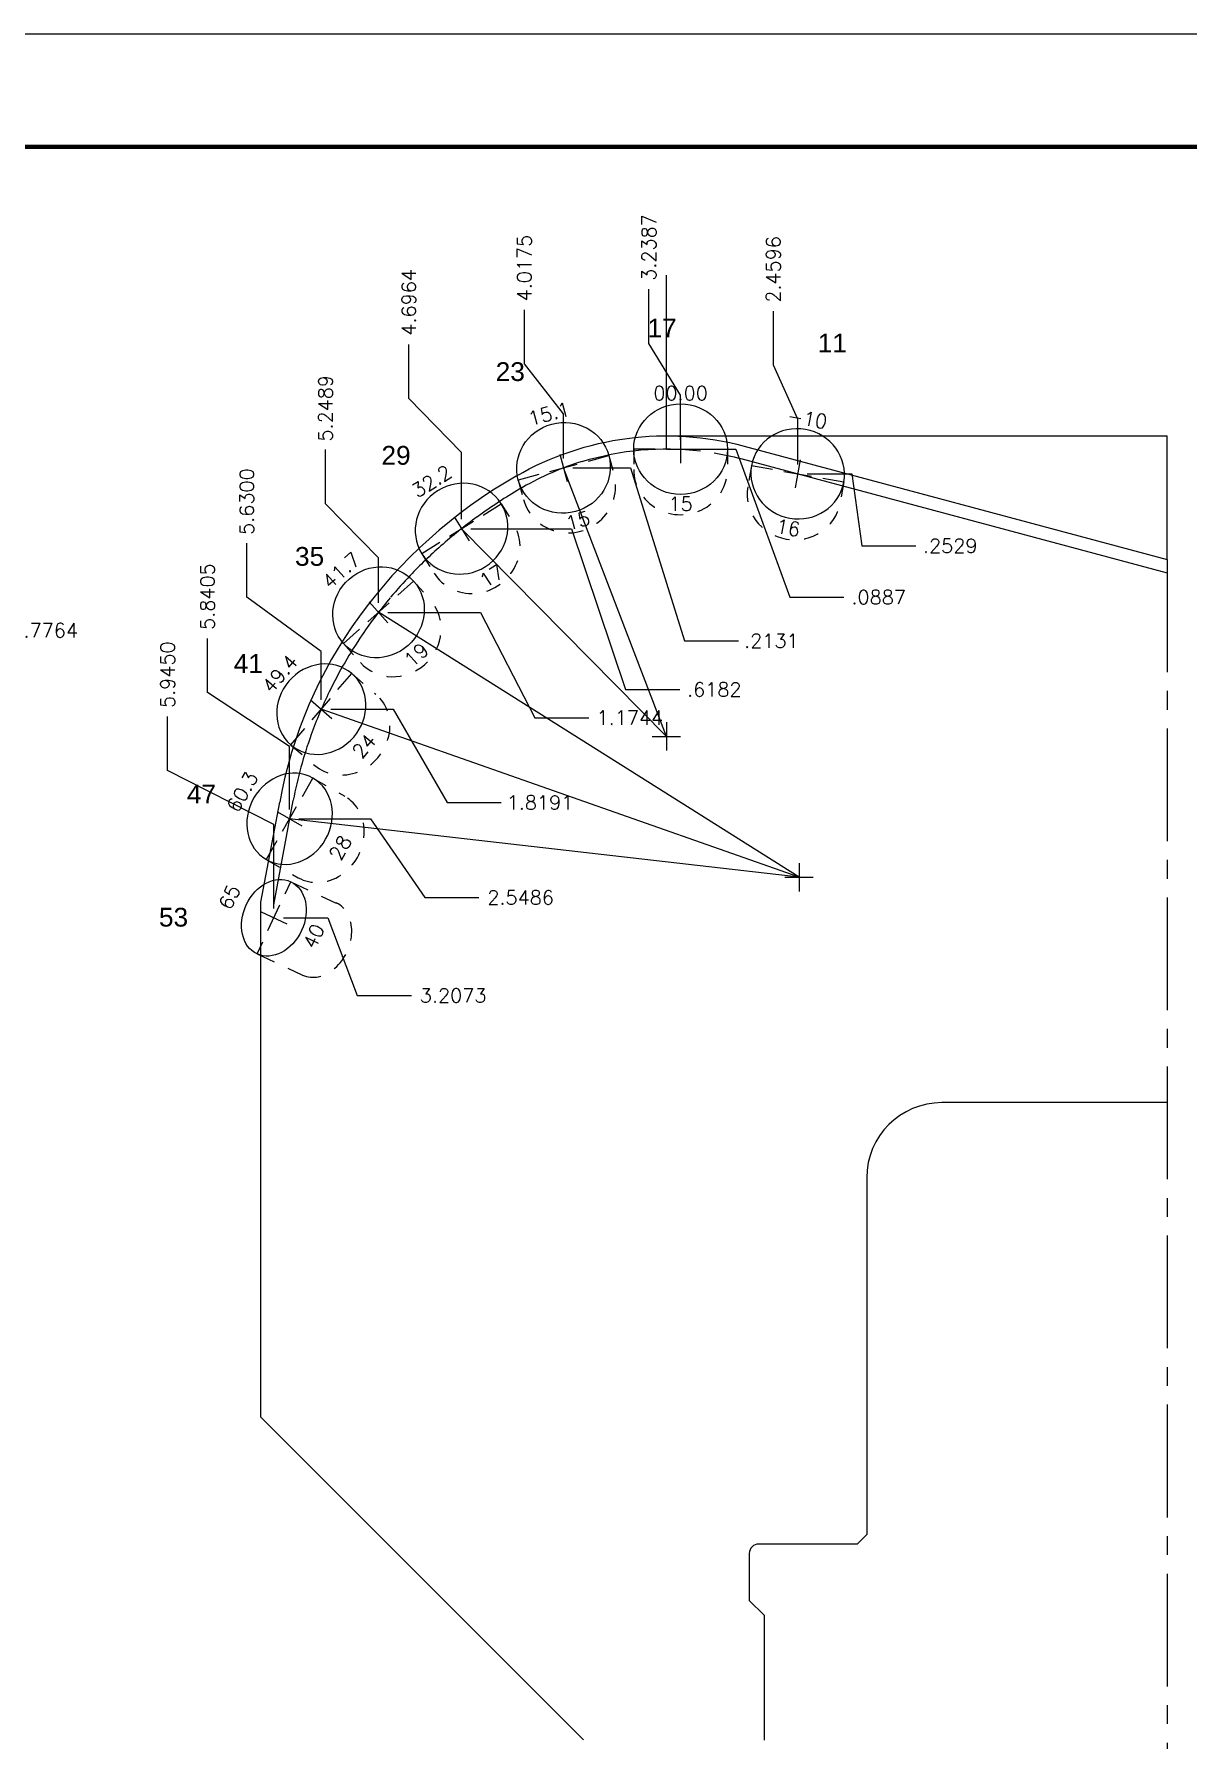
# Model space of a CAD drawing. Header units: inches. Extents: x -34 to 34, y 0 to 22.
# Drawn here: x 18.47 to 26.14, y 10.65 to 22 of the extents above; entities that cross this region are included whole.
import ezdxf
from ezdxf.enums import TextEntityAlignment as Align

# ---------------------------------------------------------------- set-up
doc = ezdxf.new("R2010")
doc.units = ezdxf.units.IN
doc.header["$MEASUREMENT"] = 0
doc.header["$PDMODE"] = 35
doc.linetypes.add('CENTER2', pattern=[1.125, 0.75, -0.125, 0.125, -0.125])
doc.linetypes.add('HIDDEN2', pattern=[0.1875, 0.125, -0.0625])
doc.layers.get('Defpoints').update_dxf_attribs({"color": 10})
doc.layers.add('Blade6', color=190, linetype='Continuous', true_color=0x7f00ff)
for name, color, linetype in [('CLine', 5, 'CENTER2'), ('Dims', 4, 'Continuous'), ('Title Block', 7, 'Continuous')]:
    doc.layers.add(name, color=color, linetype=linetype)
doc.styles.add('RomanD', font='romand.shx', dxfattribs={"width": 0.9})
doc.styles.add('RomanS', font='romans')
doc.styles.get("Standard").update_dxf_attribs({"font": 'arial.ttf'})
doc.dimstyles.new('Copy of Standard', dxfattribs={"dimtxt": 0.094, "dimasz": 0.18, "dimexe": 0.0625, "dimexo": 0.0625, "dimgap": 0.045, "dimtad": 0, "dimtih": 1, "dimtoh": 1, "dimdec": 4, "dimzin": 4, "dimdsep": 46, "dimtxsty": 'RomanS', "dimcen": 0.09, "dimadec": 3, "dimazin": 1, "dimtfac": 1, "dimtdec": 4, "dimtofl": 0, "dimtmove": 0, "dimatfit": 1, "dimfxl": 1, "dimtolj": 1, "dimtzin": 0, "dimarcsym": 0})

# ---------------------------------------------------------------- blocks, each defined once
blk = doc.blocks.new('COT_Dblock')
at = {"layer": 'Title Block', "color": 8}
blk.add_lwpolyline([(0, 0), (34, 0), (34, 22), (0, 22)], close=True, dxfattribs=at)
at = {"layer": 'Title Block', "const_width": 0.03}
blk.add_lwpolyline([(33.13, 21.25), (0.87, 21.25), (0.87, 0.75), (33.13, 0.75)], close=True, dxfattribs=at)
at = {"layer": 'Title Block', "color": 1, "style": 'RomanS', "flags": 8}
for tag, p in [('FNAME', (0.62, 3.75)), ('REVDATE', (0.62, 2.25)), ('USER', (0.62, 0.75))]:
    blk.add_attdef(tag, text='', height=0.047, rotation=90, dxfattribs=at).set_placement(p, align=Align.BOTTOM_LEFT)
at = {"layer": 'Title Block', "color": 3, "style": 'RomanS', "flags": 8}
blk.add_attdef('DRAWN', text='', height=0.11, dxfattribs=at).set_placement((28.7, 1.984), align=Align.MIDDLE_CENTER)
for tag, p in [('DDATE', (28.356, 1.672)), ('CHECK', (28.356, 1.406)), ('MATRL', (28.356, 1.149)), ('PDATE', (28.356, 0.883)), ('SCALE', (29.896, 0.855)), ('SHEET', (32.005, 0.855))]:
    blk.add_attdef(tag, text='', height=0.094, dxfattribs=at).set_placement(p, align=Align.MIDDLE_LEFT)
at = {"layer": 'Title Block', "color": 3, "style": 'RomanD', "width": 0.9, "flags": 8}
for tag, height, p in [('TITL1', 0.125, (31.337, 1.684)), ('TITL2', 0.094, (31.337, 1.514)), ('TITL3', 0.094, (31.337, 1.374))]:
    blk.add_attdef(tag, text='', height=height, dxfattribs=at).set_placement(p, align=Align.MIDDLE_CENTER)
at = {"layer": 'Title Block', "color": 3, "style": 'RomanS', "flags": 8}
for tag, p in [('FSCM#', (30.337, 1.121)), ('DWG#', (31.81, 1.121)), ('REV#', (32.97, 1.121))]:
    blk.add_attdef(tag, text='', height=0.094, dxfattribs=at).set_placement(p, align=Align.TOP_CENTER)
blk = doc.blocks.new('CMark')
at = {"layer": 'CLine'}
for p, q in [((-0.094, 0), (0.094, 0)), ((0, 0.094), (0, -0.094))]:
    blk.add_line(p, q, dxfattribs=at)
blk = doc.blocks.new('1613@16')
for p, q in [((-0.17, 0), (-0.312, 0)), ((0.171, 0), (0.312, 0))]:
    blk.add_line(p, q)
at = {"color": 8, "linetype": 'HIDDEN2', "ltscale": 0.5}
blk.add_line((-0.312, 0), (-0.312, -0.143), dxfattribs=at)
at = {"color": 8, "linetype": 'HIDDEN2', "ltscale": 0.5, "flags": 128}
blk.add_lwpolyline([(0.312, 0), (0.312, -0.143)], dxfattribs=at)
at = {"extrusion": (0, 0, -1)}
blk.add_ellipse((0, 0), major_axis=(-0.312, 0), ratio=0.961248, start_param=-3.141592653589793, end_param=3.141592653589793, dxfattribs=at)
at = {"color": 8, "linetype": 'HIDDEN2', "ltscale": 0.5}
blk.add_ellipse((0, -0.143), major_axis=(0.312, 0), ratio=0.953717, start_param=3.141593, end_param=6.283185, dxfattribs=at)
blk.add_blockref('CMark', (0, 0))
at = {"style": 'RomanS'}
blk.add_text('16', height=0.094, dxfattribs=at).set_placement((0, -0.364), align=Align.MIDDLE_CENTER)
blk.add_attdef('ANG', text='', height=0.094, dxfattribs=at).set_placement((0, 0.298), align=Align.BOTTOM_CENTER)
blk = doc.blocks.new('1313@40')
for p, q in [((-0.265, 0), (-0.177, 0)), ((0.177, 0), (0.264, 0))]:
    blk.add_line(p, q)
at = {"color": 8, "linetype": 'HIDDEN2'}
for p, q in [((-0.265, 0), (-0.265, -0.334)), ((0.264, 0), (0.264, -0.334))]:
    blk.add_line(p, q, dxfattribs=at)
blk.add_ellipse((0, 0), major_axis=(0.265, 0), ratio=0.765974)
blk.add_ellipse((0, -0.334), major_axis=(-0.265, 0), ratio=0.765974, start_param=0, end_param=3.141593, dxfattribs=at)
blk.add_blockref('CMark', (0, 0))
at = {"style": 'RomanS'}
blk.add_text('40', height=0.094, dxfattribs=at).set_placement((0, -0.292), align=Align.MIDDLE_CENTER)
blk.add_attdef('ANG', text='', height=0.094, dxfattribs=at).set_placement((0, 0.251), align=Align.BOTTOM_CENTER)
blk = doc.blocks.new('1613@15')
for p, q in [((-0.17, 0), (-0.312, 0)), ((0.171, 0), (0.312, 0))]:
    blk.add_line(p, q)
at = {"color": 8, "linetype": 'HIDDEN2', "ltscale": 0.5}
blk.add_line((-0.312, 0), (-0.312, -0.135), dxfattribs=at)
at = {"color": 8, "linetype": 'HIDDEN2', "ltscale": 0.5, "flags": 128}
blk.add_lwpolyline([(0.312, 0), (0.312, -0.135)], dxfattribs=at)
blk.add_ellipse((0, 0), major_axis=(-0.312, 0), ratio=0.965926, start_param=-3.141592653589793, end_param=3.141592653589793)
at = {"color": 8, "linetype": 'HIDDEN2', "ltscale": 0.5}
blk.add_ellipse((0, -0.135), major_axis=(-0.312, 0), ratio=0.965926, start_param=0, end_param=3.141593, dxfattribs=at)
blk.add_blockref('CMark', (0, 0))
at = {"style": 'RomanS'}
blk.add_text('15', height=0.094, dxfattribs=at).set_placement((0, -0.364), align=Align.MIDDLE_CENTER)
blk.add_attdef('ANG', text='', height=0.094, dxfattribs=at).set_placement((0, 0.298), align=Align.BOTTOM_CENTER)
blk = doc.blocks.new('1613@17')
for p, q in [((-0.17, 0), (-0.313, 0)), ((0.171, 0), (0.312, 0))]:
    blk.add_line(p, q)
at = {"color": 8, "linetype": 'HIDDEN2', "ltscale": 0.5}
blk.add_line((-0.313, 0), (-0.313, -0.152), dxfattribs=at)
at = {"color": 8, "linetype": 'HIDDEN2', "ltscale": 0.5, "flags": 128}
blk.add_lwpolyline([(0.312, 0), (0.312, -0.152)], dxfattribs=at)
blk.add_ellipse((0, 0), major_axis=(-0.312, 0), ratio=0.95632, start_param=3.141593, end_param=9.424778)
at = {"color": 8, "linetype": 'HIDDEN2', "ltscale": 0.5}
blk.add_ellipse((0, -0.152), major_axis=(-0.312, 0), ratio=0.95632, start_param=0, end_param=3.141593, dxfattribs=at)
blk.add_blockref('CMark', (0, 0))
at = {"style": 'RomanS'}
blk.add_text('17', height=0.094, dxfattribs=at).set_placement((0.001, -0.373), align=Align.MIDDLE_CENTER)
blk.add_attdef('ANG', text='', height=0.094, dxfattribs=at).set_placement((0, 0.298), align=Align.BOTTOM_CENTER)
blk = doc.blocks.new('1613@19')
for p, q in [((-0.17, 0), (-0.313, 0)), ((0.171, 0), (0.312, 0))]:
    blk.add_line(p, q)
at = {"color": 8, "linetype": 'HIDDEN2', "ltscale": 0.5}
blk.add_line((-0.313, 0), (-0.313, -0.169), dxfattribs=at)
at = {"color": 8, "linetype": 'HIDDEN2', "ltscale": 0.5, "flags": 128}
blk.add_lwpolyline([(0.312, 0), (0.312, -0.169)], dxfattribs=at)
at = {"extrusion": (0, 0, -1)}
blk.add_ellipse((0, 0), major_axis=(-0.312, 0), ratio=0.945519, start_param=3.141593, end_param=9.424778, dxfattribs=at)
at = {"color": 8, "linetype": 'HIDDEN2', "ltscale": 0.5}
blk.add_ellipse((0, -0.169), major_axis=(0.312, 0), ratio=0.945519, start_param=3.141593, end_param=6.283185, dxfattribs=at)
blk.add_blockref('CMark', (0, 0))
at = {"style": 'RomanS'}
blk.add_text('19', height=0.094, dxfattribs=at).set_placement((0, -0.379), align=Align.MIDDLE_CENTER)
blk.add_attdef('ANG', text='', height=0.094, dxfattribs=at).set_placement((0, 0.298), align=Align.BOTTOM_CENTER)
blk = doc.blocks.new('1613@24')
for p, q in [((-0.17, 0), (-0.313, 0)), ((0.171, 0), (0.312, 0))]:
    blk.add_line(p, q)
at = {"color": 8, "linetype": 'HIDDEN2', "ltscale": 0.5}
blk.add_line((-0.313, 0), (-0.313, -0.212), dxfattribs=at)
at = {"color": 8, "linetype": 'HIDDEN2', "ltscale": 0.5, "flags": 128}
blk.add_lwpolyline([(0.312, 0), (0.312, -0.212)], dxfattribs=at)
blk.add_ellipse((0, 0), major_axis=(-0.312, 0), ratio=0.913536, start_param=3.141593, end_param=9.424778)
at = {"color": 8, "linetype": 'HIDDEN2', "ltscale": 0.5}
blk.add_ellipse((0, -0.212), major_axis=(-0.312, 0), ratio=0.910656, start_param=0, end_param=3.141593, dxfattribs=at)
blk.add_blockref('CMark', (0, 0))
at = {"style": 'RomanS'}
blk.add_text('24', height=0.094, dxfattribs=at).set_placement((0, -0.376), align=Align.MIDDLE_CENTER)
blk.add_attdef('ANG', text='', height=0.094, dxfattribs=at).set_placement((0, 0.287), align=Align.BOTTOM_CENTER)
blk = doc.blocks.new('*D121')
at = {"layer": 'Defpoints', "color": 0, "transparency": 16777216}
for p in [(17.856, 19.327), (17.351, 18.55), (18.344, 18.032)]:
    blk.add_point(p, dxfattribs=at)
at = {"layer": 'Dims', "color": 0, "lineweight": -2, "transparency": 16777216}
for p, q in [((17.413, 18.55), (17.711, 18.55)), ((17.711, 18.55), (17.984, 18.032)), ((17.984, 18.032), (18.344, 18.032))]:
    blk.add_line(p, q, dxfattribs=at)
at = {"layer": 'Dims', "color": 0, "transparency": 16777216, "insert": (18.577, 18.032), "char_height": 0.094, "attachment_point": 5, "style": 'RomanS'}
blk.add_mtext('\\A1;.7764', dxfattribs=at)
blk = doc.blocks.new('*D130')
at = {"layer": 'Defpoints', "color": 0, "transparency": 16777216}
for p in [(23.386, 20.157), (26.007, 19.327), (23.548, 19.074)]:
    blk.add_point(p, dxfattribs=at)
at = {"layer": 'Dims', "color": 0, "lineweight": -2, "transparency": 16777216}
for p, q in [((23.386, 19.797), (23.386, 20.157)), ((23.548, 19.437), (23.386, 19.797)), ((23.548, 19.136), (23.548, 19.437))]:
    blk.add_line(p, q, dxfattribs=at)
at = {"layer": 'Dims', "color": 0, "transparency": 16777216, "insert": (23.386, 20.434), "char_height": 0.094, "attachment_point": 5, "rotation": 90, "style": 'RomanS'}
blk.add_mtext('\\A1;2.4596', dxfattribs=at)
blk = doc.blocks.new('*D131')
at = {"layer": 'Defpoints', "color": 0, "transparency": 16777216}
for p in [(22.558, 20.302), (26.007, 19.327), (22.769, 19.238)]:
    blk.add_point(p, dxfattribs=at)
at = {"layer": 'Dims', "color": 0, "lineweight": -2, "transparency": 16777216}
for p, q in [((22.558, 19.942), (22.558, 20.302)), ((22.769, 19.598), (22.558, 19.942)), ((22.769, 19.3), (22.769, 19.598))]:
    blk.add_line(p, q, dxfattribs=at)
at = {"layer": 'Dims', "color": 0, "transparency": 16777216, "insert": (22.558, 20.58), "char_height": 0.094, "attachment_point": 5, "rotation": 90, "style": 'RomanS'}
blk.add_mtext('\\A1;3.2387', dxfattribs=at)
blk = doc.blocks.new('*D132')
at = {"layer": 'Defpoints', "color": 0, "transparency": 16777216}
for p in [(21.729, 20.165), (26.007, 19.327), (21.99, 19.114)]:
    blk.add_point(p, dxfattribs=at)
at = {"layer": 'Dims', "color": 0, "lineweight": -2, "transparency": 16777216}
for p, q in [((21.729, 19.805), (21.729, 20.165)), ((21.99, 19.474), (21.729, 19.805)), ((21.99, 19.176), (21.99, 19.474))]:
    blk.add_line(p, q, dxfattribs=at)
at = {"layer": 'Dims', "color": 0, "transparency": 16777216, "insert": (21.729, 20.443), "char_height": 0.094, "attachment_point": 5, "rotation": 90, "style": 'RomanS'}
blk.add_mtext('\\A1;4.0175', dxfattribs=at)
blk = doc.blocks.new('*D133')
at = {"layer": 'Defpoints', "color": 0, "transparency": 16777216}
for p in [(20.96, 19.935), (26.007, 19.327), (21.311, 18.708)]:
    blk.add_point(p, dxfattribs=at)
at = {"layer": 'Dims', "color": 0, "lineweight": -2, "transparency": 16777216}
for p, q in [((20.96, 19.575), (20.96, 19.935)), ((21.311, 19.215), (20.96, 19.575)), ((21.311, 18.771), (21.311, 19.215))]:
    blk.add_line(p, q, dxfattribs=at)
at = {"layer": 'Dims', "color": 0, "transparency": 16777216, "insert": (20.96, 20.215), "char_height": 0.094, "attachment_point": 5, "rotation": 90, "style": 'RomanS'}
blk.add_mtext('\\A1;4.6964', dxfattribs=at)
blk = doc.blocks.new('*D134')
at = {"layer": 'Defpoints', "color": 0, "transparency": 16777216}
for p in [(26.007, 19.327), (20.405, 19.235), (20.758, 18.152)]:
    blk.add_point(p, dxfattribs=at)
at = {"layer": 'Dims', "color": 0, "lineweight": -2, "transparency": 16777216}
for p, q in [((20.405, 18.875), (20.405, 19.235)), ((20.758, 18.515), (20.405, 18.875)), ((20.758, 18.215), (20.758, 18.515))]:
    blk.add_line(p, q, dxfattribs=at)
at = {"layer": 'Dims', "color": 0, "transparency": 16777216, "insert": (20.405, 19.51), "char_height": 0.094, "attachment_point": 5, "rotation": 90, "style": 'RomanS'}
blk.add_mtext('\\A1;5.2489', dxfattribs=at)
blk = doc.blocks.new('*D135')
at = {"layer": 'Defpoints', "color": 0, "transparency": 16777216}
for p in [(26.007, 19.327), (19.882, 18.612), (20.377, 17.508)]:
    blk.add_point(p, dxfattribs=at)
at = {"layer": 'Dims', "color": 0, "lineweight": -2, "transparency": 16777216}
for p, q in [((19.882, 18.252), (19.882, 18.612)), ((20.377, 17.892), (19.882, 18.252)), ((20.377, 17.57), (20.377, 17.892))]:
    blk.add_line(p, q, dxfattribs=at)
at = {"layer": 'Dims', "color": 0, "transparency": 16777216, "insert": (19.882, 18.889), "char_height": 0.094, "attachment_point": 5, "rotation": 90, "style": 'RomanS'}
blk.add_mtext('\\A1;5.6300', dxfattribs=at)
blk = doc.blocks.new('*D136')
at = {"layer": 'Defpoints', "color": 0, "transparency": 16777216}
for p in [(26.007, 19.327), (23.548, 19.074), (24.334, 18.595)]:
    blk.add_point(p, dxfattribs=at)
at = {"layer": 'Dims', "color": 0, "lineweight": -2, "transparency": 16777216}
for p, q in [((23.61, 19.074), (23.908, 19.074)), ((23.908, 19.074), (23.974, 18.595)), ((23.974, 18.595), (24.334, 18.595))]:
    blk.add_line(p, q, dxfattribs=at)
at = {"layer": 'Dims', "color": 0, "transparency": 16777216, "insert": (24.563, 18.595), "char_height": 0.094, "attachment_point": 5, "style": 'RomanS'}
blk.add_mtext('\\A1;.2529', dxfattribs=at)
blk = doc.blocks.new('*D137')
at = {"layer": 'Defpoints', "color": 0, "transparency": 16777216}
for p in [(26.007, 19.327), (22.769, 19.238), (23.856, 18.253)]:
    blk.add_point(p, dxfattribs=at)
at = {"layer": 'Dims', "color": 0, "lineweight": -2, "transparency": 16777216}
for p, q in [((22.831, 19.238), (23.136, 19.238)), ((23.136, 19.238), (23.496, 18.253)), ((23.496, 18.253), (23.856, 18.253))]:
    blk.add_line(p, q, dxfattribs=at)
at = {"layer": 'Dims', "color": 0, "transparency": 16777216, "insert": (24.087, 18.253), "char_height": 0.094, "attachment_point": 5, "style": 'RomanS'}
blk.add_mtext('\\A1;.0887', dxfattribs=at)
blk = doc.blocks.new('*D138')
at = {"layer": 'Defpoints', "color": 0, "transparency": 16777216}
for p in [(26.007, 19.327), (21.99, 19.114), (23.155, 17.963)]:
    blk.add_point(p, dxfattribs=at)
at = {"layer": 'Dims', "color": 0, "lineweight": -2, "transparency": 16777216}
for p, q in [((22.052, 19.114), (22.435, 19.114)), ((22.435, 19.114), (22.795, 17.963)), ((22.795, 17.963), (23.155, 17.963))]:
    blk.add_line(p, q, dxfattribs=at)
at = {"layer": 'Dims', "color": 0, "transparency": 16777216, "insert": (23.373, 17.963), "char_height": 0.094, "attachment_point": 5, "style": 'RomanS'}
blk.add_mtext('\\A1;.2131', dxfattribs=at)
blk = doc.blocks.new('*D139')
at = {"layer": 'Defpoints', "color": 0, "transparency": 16777216}
for p in [(26.007, 19.327), (21.311, 18.708), (22.763, 17.639)]:
    blk.add_point(p, dxfattribs=at)
at = {"layer": 'Dims', "color": 0, "lineweight": -2, "transparency": 16777216}
for p, q in [((21.373, 18.708), (22.043, 18.708)), ((22.043, 18.708), (22.403, 17.639)), ((22.403, 17.639), (22.763, 17.639))]:
    blk.add_line(p, q, dxfattribs=at)
at = {"layer": 'Dims', "color": 0, "transparency": 16777216, "insert": (22.993, 17.639), "char_height": 0.094, "attachment_point": 5, "style": 'RomanS'}
blk.add_mtext('\\A1;.6182', dxfattribs=at)
blk = doc.blocks.new('*D140')
at = {"layer": 'Defpoints', "color": 0, "transparency": 16777216}
for p in [(26.007, 19.327), (20.758, 18.152), (22.158, 17.451)]:
    blk.add_point(p, dxfattribs=at)
at = {"layer": 'Dims', "color": 0, "lineweight": -2, "transparency": 16777216}
for p, q in [((20.821, 18.152), (21.438, 18.152)), ((21.438, 18.152), (21.798, 17.451)), ((21.798, 17.451), (22.158, 17.451))]:
    blk.add_line(p, q, dxfattribs=at)
at = {"layer": 'Dims', "color": 0, "transparency": 16777216, "insert": (22.431, 17.451), "char_height": 0.094, "attachment_point": 5, "style": 'RomanS'}
blk.add_mtext('\\A1;1.1744', dxfattribs=at)
blk = doc.blocks.new('*D141')
at = {"layer": 'Defpoints', "color": 0, "transparency": 16777216}
for p in [(26.007, 19.327), (20.377, 17.508), (21.575, 16.887)]:
    blk.add_point(p, dxfattribs=at)
at = {"layer": 'Dims', "color": 0, "lineweight": -2, "transparency": 16777216}
for p, q in [((20.44, 17.508), (20.855, 17.508)), ((20.855, 17.508), (21.215, 16.887)), ((21.215, 16.887), (21.575, 16.887))]:
    blk.add_line(p, q, dxfattribs=at)
at = {"layer": 'Dims', "color": 0, "transparency": 16777216, "insert": (21.833, 16.887), "char_height": 0.094, "attachment_point": 5, "style": 'RomanS'}
blk.add_mtext('\\A1;1.8191', dxfattribs=at)
blk = doc.blocks.new('*D142')
at = {"layer": 'Defpoints', "color": 0, "transparency": 16777216}
for p in [(26.007, 19.327), (20.062, 16.119), (20.977, 15.602)]:
    blk.add_point(p, dxfattribs=at)
at = {"layer": 'Dims', "color": 0, "lineweight": -2, "transparency": 16777216}
for p, q in [((20.125, 16.119), (20.422, 16.119)), ((20.422, 16.119), (20.617, 15.602)), ((20.617, 15.602), (20.977, 15.602))]:
    blk.add_line(p, q, dxfattribs=at)
at = {"layer": 'Dims', "color": 0, "transparency": 16777216, "insert": (21.255, 15.602), "char_height": 0.094, "attachment_point": 5, "style": 'RomanS'}
blk.add_mtext('\\A1;3.2073', dxfattribs=at)
blk = doc.blocks.new('*D143')
at = {"layer": 'Defpoints', "color": 0, "transparency": 16777216}
for p in [(26.007, 19.327), (19.355, 17.459), (20.062, 16.119)]:
    blk.add_point(p, dxfattribs=at)
at = {"layer": 'Dims', "color": 0, "lineweight": -2, "transparency": 16777216}
for p, q in [((19.355, 17.099), (19.355, 17.459)), ((20.062, 16.739), (19.355, 17.099)), ((20.062, 16.182), (20.062, 16.739))]:
    blk.add_line(p, q, dxfattribs=at)
at = {"layer": 'Dims', "color": 0, "transparency": 16777216, "insert": (19.355, 17.737), "char_height": 0.094, "attachment_point": 5, "rotation": 90, "style": 'RomanS'}
blk.add_mtext('\\A1;5.9450', dxfattribs=at)
blk = doc.blocks.new('*D242')
at = {"layer": 'Defpoints', "color": 0, "transparency": 16777216}
for p in [(26.007, 19.327), (19.62, 17.979), (20.167, 16.778)]:
    blk.add_point(p, dxfattribs=at)
at = {"layer": 'Dims', "color": 0, "lineweight": -2, "transparency": 16777216}
for p, q in [((19.62, 17.619), (19.62, 17.979)), ((20.167, 17.259), (19.62, 17.619)), ((20.167, 16.841), (20.167, 17.259))]:
    blk.add_line(p, q, dxfattribs=at)
at = {"layer": 'Dims', "color": 0, "transparency": 16777216, "insert": (19.62, 18.257), "char_height": 0.094, "attachment_point": 5, "rotation": 90, "style": 'RomanS'}
blk.add_mtext('\\A1;5.8405', dxfattribs=at)
blk = doc.blocks.new('*D243')
at = {"layer": 'Defpoints', "color": 0, "transparency": 16777216}
for p in [(26.007, 19.327), (20.167, 16.778), (21.426, 16.254)]:
    blk.add_point(p, dxfattribs=at)
at = {"layer": 'Dims', "color": 0, "lineweight": -2, "transparency": 16777216}
for p, q in [((20.229, 16.778), (20.706, 16.778)), ((20.706, 16.778), (21.066, 16.254)), ((21.066, 16.254), (21.426, 16.254))]:
    blk.add_line(p, q, dxfattribs=at)
at = {"layer": 'Dims', "color": 0, "transparency": 16777216, "insert": (21.704, 16.254), "char_height": 0.094, "attachment_point": 5, "style": 'RomanS'}
blk.add_mtext('\\A1;2.5486', dxfattribs=at)
blk = doc.blocks.new('1613@28')
for p, q in [((-0.17, 0), (-0.313, 0)), ((0.171, 0), (0.312, 0))]:
    blk.add_line(p, q)
at = {"color": 8, "linetype": 'HIDDEN2', "ltscale": 0.5}
blk.add_line((-0.313, 0), (-0.313, -0.244), dxfattribs=at)
at = {"color": 8, "linetype": 'HIDDEN2', "ltscale": 0.5, "flags": 128}
blk.add_lwpolyline([(0.312, 0), (0.312, -0.244)], dxfattribs=at)
blk.add_ellipse((0, 0), major_axis=(-0.312, 0), ratio=0.882944, start_param=3.141593, end_param=9.424778)
at = {"color": 8, "linetype": 'HIDDEN2', "ltscale": 0.5}
blk.add_ellipse((0, -0.244), major_axis=(-0.312, 0), ratio=0.882944, start_param=0, end_param=3.141593, dxfattribs=at)
blk.add_blockref('CMark', (0, 0))
at = {"style": 'RomanS'}
blk.add_text('28', height=0.094, dxfattribs=at).set_placement((0, -0.389), align=Align.MIDDLE_CENTER)
blk.add_attdef('ANG', text='', height=0.094, dxfattribs=at).set_placement((0, 0.287), align=Align.BOTTOM_CENTER)

msp = doc.modelspace()

# ---------------------------------------------------------------- linework, layer by layer
at = {"color": 5, "linetype": 'CENTER2'}
msp.add_line((26.00728, 18.50417), (26.00728, 9.95166), dxfattribs=at)
at = {"color": 7, "linetype": 'Continuous'}
for p, q in [((19.97603, 16.22249), (20.10103, 16.88916)), ((20.06095, 16.20657), (20.19113, 16.90087)), ((19.97603, 12.79541), (19.97603, 16.22249)), ((26.00728, 14.88916), (24.50728, 14.88916)), ((24.00728, 14.38916), (24.00728, 12.01416)), ((22.12312, 10.64831), (19.97603, 12.79541)), ((23.94478, 11.95166), (23.28853, 11.95166)), ((24.00728, 12.01416), (23.94478, 11.95166)), ((23.22603, 11.88916), (23.22603, 11.57666)), ((23.22603, 11.57666), (23.32493, 11.47776)), ((23.32493, 11.47776), (23.32493, 10.64681))]:
    msp.add_line(p, q, dxfattribs=at)
for points in [[(21.6744, 19.05871, -0.19891237), (23.19204, 19.25851), (26.00728, 18.50417)], [(22.11469, 19.15657, -0.10418883), (22.90049, 19.22685, -0.10418883)], [(22.99146, 19.21381, -0.0238405), (23.16967, 19.17505), (26.00728, 18.41472)]]:
    msp.add_lwpolyline(points, format="xyb", dxfattribs=at)
for centre, radius in [((24.50728, 14.38916), 0.5), ((23.28853, 11.88916), 0.0625)]:
    msp.add_arc(centre, radius, 90, 180, dxfattribs=at)
msp.add_ellipse((23.55712, 16.38916), major_axis=(-3.5, 0), ratio=0.90478468, start_param=5.28035874, end_param=6.12463105, dxfattribs=at)
for points, knots in [([(21.41563, 18.78797), (21.33129, 18.72642), (21.25043, 18.66168), (21.17315, 18.59366), (21.10217, 18.53117), (21.03421, 18.46592), (20.92427, 18.35062), (20.88064, 18.30185), (20.83872, 18.25194)], [5.389389553, 5.389389553, 5.389389553, 5.389389553, 5.484232099, 5.484232099, 5.484232099, 5.571355556, 5.571355556, 5.632395671, 5.632395671, 5.632395671, 5.632395671]), ([(20.83633, 18.24949), (20.76988, 18.16976), (20.70782, 18.08763), (20.65027, 18.00302), (20.56749, 17.88129), (20.49406, 17.75442), (20.43059, 17.62367)], [5.633595471, 5.633595471, 5.633595471, 5.633595471, 5.730402733, 5.730402733, 5.730402733, 5.869677639, 5.869677639, 5.869677639, 5.869677639]), ([(20.4302, 17.6232), (20.38501, 17.52966), (20.34494, 17.43465), (20.31014, 17.33811), (20.25864, 17.19524), (20.21868, 17.04903), (20.19099, 16.90095)], [5.870017351, 5.870017351, 5.870017351, 5.870017351, 5.969114557, 5.969114557, 5.969114557, 6.115779028, 6.115779028, 6.115779028, 6.115779028])]:
    msp.add_open_spline(points, degree=3, knots=knots, dxfattribs=at)
at = {"layer": 'Blade6'}
for p, q in [((22.6744, 17.32666), (21.98979, 19.1136)), ((22.6744, 17.32666), (21.31084, 18.70843)), ((23.55712, 16.38916), (20.7584, 18.15226)), ((23.55712, 16.38916), (20.37728, 17.50757)), ((23.55712, 16.38916), (20.16678, 16.77806))]:
    msp.add_line(p, q, dxfattribs=at)
at = {"layer": 'Dims'}
for p, q in [((22.6744, 19.24026), (22.6744, 20.39498)), ((22.6744, 19.32666), (26.00728, 19.32666)), ((26.00728, 18.50417), (26.00728, 19.32666))]:
    msp.add_line(p, q, dxfattribs=at)
msp.add_lwpolyline([(22.11469, 19.15657, 0.05675291), (21.7176, 18.98388), (21.69943, 18.97314), (21.68129, 18.96237), (21.66317, 18.95155), (21.6451, 18.94066), (21.62709, 18.92967), (21.60915, 18.91857), (21.59336, 18.90862), (21.57357, 18.89592), (21.55592, 18.88437), (21.53836, 18.87269), (21.52087, 18.86089), (21.50344, 18.849), (21.48606, 18.83703), (21.46872, 18.825), (21.45142, 18.81291), (21.43414, 18.80079), (21.41686, 18.78866)], format="xyb", dxfattribs=at)

# ---------------------------------------------------------------- block references
at = {"layer": 'Blade6'}
msp.add_blockref('1613@15', (22.76854, 19.23794), dxfattribs=at).add_auto_attribs({'ANG': '00.00'})
for name, p, rotation, values in [('1613@15', (21.98979, 19.1136), 15.1, {'ANG': '15.1'}), ('1613@16', (23.54771, 19.07376), 350.0000000000001, {'ANG': '-10'}), ('1613@17', (21.31084, 18.70843), 32.2, {'ANG': '32.2'}), ('1613@19', (20.7584, 18.15226), 41.7, {'ANG': '41.7'}), ('1613@24', (20.37728, 17.50757), 49.4, {'ANG': '49.4'}), ('1613@28', (20.16678, 16.77806), 60.3, {'ANG': '60.3'}), ('1313@40', (20.0623, 16.11935), 65, {'ANG': '65'})]:
    msp.add_blockref(name, p, dxfattribs=dict(at, rotation=rotation)).add_auto_attribs(values)
at = {"layer": 'Dims'}
for p in [(22.6744, 17.32666), (23.55712, 16.38916)]:
    msp.add_blockref('CMark', p, dxfattribs=at)
at = {"layer": 'Title Block'}
msp.add_blockref('COT_Dblock', (0, 0), dxfattribs=at)

# ---------------------------------------------------------------- texts
at = {"layer": 'Blade6'}
for s, p in [('17', (22.54871, 19.98172)), ('11', (23.68115, 19.88152)), ('23', (21.53824, 19.69154)), ('29', (20.7781, 19.13445)), ('35', (20.20257, 18.46175)), ('41', (19.79474, 17.74896)), ('47', (19.48323, 16.87984)), ('53', (19.29716, 16.06066))]:
    msp.add_text(s, height=0.125, dxfattribs=at).set_placement(p)

# ---------------------------------------------------------------- dimensions: what is measured, and where the dimension line sits
at = {"layer": 'Dims'}
for feature_location, offset, dtype, origin, picture, middle in [((22.76854, 19.23794), (-0.21098, 1.06385), 1, (26.00728, 19.32666), '*D131', (22.55757, 20.57956)), ((21.98979, 19.1136), (-0.26072, 1.05162), 1, (26.00728, 19.32666), '*D132', (21.72908, 20.44298)), ((23.54771, 19.07376), (-0.16166, 1.08293), 1, (26.00728, 19.32666), '*D130', (23.38605, 20.43445)), ((21.31084, 18.70843), (-0.35046, 1.22632), 1, (26.00728, 19.32666), '*D133', (20.96038, 20.21475)), ((20.7584, 18.15226), (-0.35319, 1.08255), 1, (26.00728, 19.32666), '*D134', (20.40521, 19.51033)), ((17.35063, 18.55024), (0.99323, -0.51869), 0, (17.8564, 19.32666), '*D121', (18.57685, 18.03155)), ((20.0623, 16.11935), (-0.70765, 1.33998), 1, (26.00728, 19.32666), '*D143', (19.35465, 17.73709)), ((20.16678, 16.77806), (-0.54645, 1.20129), 1, (26.00728, 19.32666), '*D242', (19.62033, 18.25711)), ((20.37728, 17.50757), (-0.495, 1.10411), 1, (26.00728, 19.32666), '*D135', (19.88228, 18.88944)), ((20.0623, 16.11935), (0.91516, -0.51762), 0, (26.00728, 19.32666), '*D142', (21.25522, 15.60172)), ((20.16678, 16.77806), (1.25911, -0.52386), 0, (26.00728, 19.32666), '*D243', (21.70365, 16.2542)), ((20.37728, 17.50757), (1.19806, -0.62014), 0, (26.00728, 19.32666), '*D141', (21.83296, 16.88743)), ((20.7584, 18.15226), (1.39936, -0.70146), 0, (26.00728, 19.32666), '*D140', (22.43105, 17.4508)), ((21.31084, 18.70843), (1.45171, -1.06984), 0, (26.00728, 19.32666), '*D139', (22.99331, 17.63859)), ((21.98979, 19.1136), (1.16565, -1.15065), 0, (26.00728, 19.32666), '*D138', (23.37278, 17.96295)), ((22.76854, 19.23794), (1.08727, -0.98477), 0, (26.00728, 19.32666), '*D137', (24.08658, 18.25317)), ((23.54771, 19.07376), (0.78641, -0.47915), 0, (26.00728, 19.32666), '*D136', (24.56264, 18.59461))]:
    dim = msp.add_ordinate_dim(feature_location=feature_location, offset=offset, dtype=dtype, origin=origin, dimstyle='Copy of Standard', dxfattribs=at)
    dim.commit()
    dim.dimension.update_dxf_attribs({"geometry": picture, "text_midpoint": middle})

doc.saveas('drawing.dxf')
